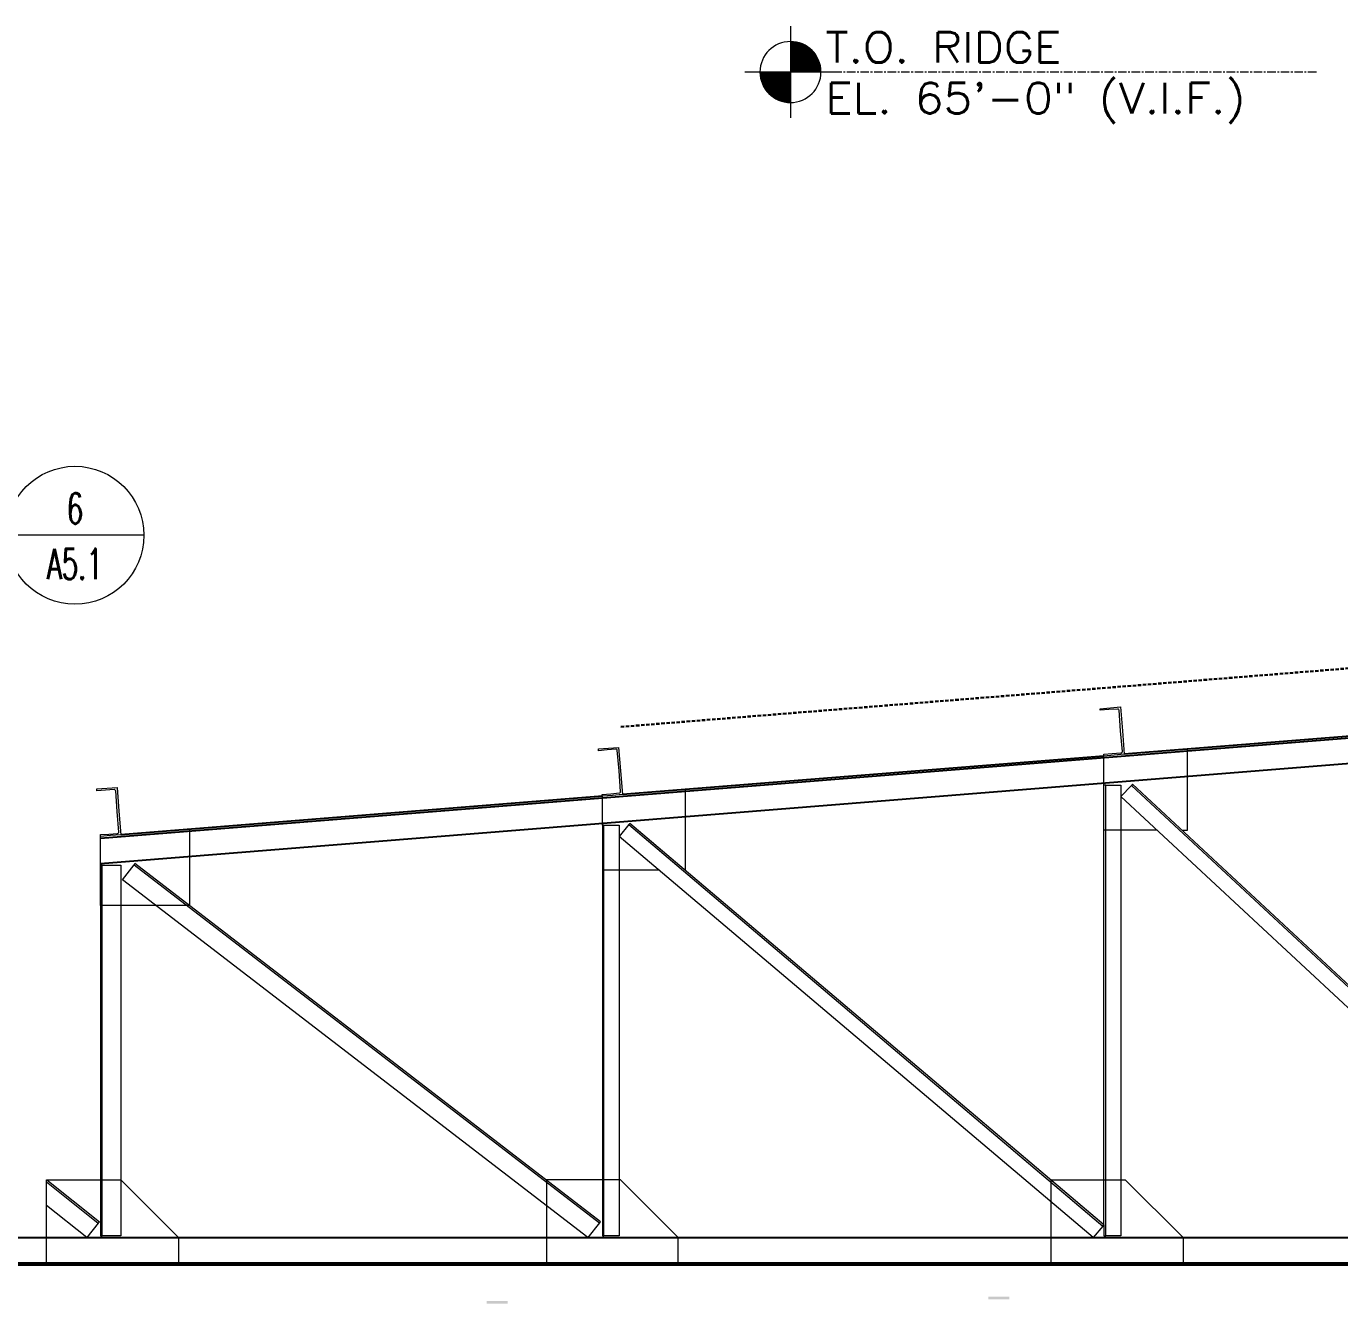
# Model space of a CAD drawing. Header units: inches. Extents: x -33163 to 19162, y -8858 to 30669.
# Drawn here: x -26182 to -25988.3, y -225.5 to -37 of the extents above; entities that cross this region are included whole.
import ezdxf
from ezdxf.enums import TextEntityAlignment as Align

# ---------------------------------------------------------------- set-up
doc = ezdxf.new("R2010")
doc.units = ezdxf.units.IN
doc.linetypes.add('CENTER', pattern=[2, 1.25, -0.25, 0.25, -0.25])
doc.linetypes.add('DASHED', pattern=[0.75, 0.5, -0.25])
doc.layers.get('0').update_dxf_attribs({"color": 9, "lineweight": 0})
for name, color, linetype in [('A-ANNO-NOTE-48', 12, 'Continuous'), ('TRUSS_Geometry', 12, 'Continuous'), ('WALL_Solid Fills', 11, 'Continuous')]:
    doc.layers.add(name, color=color, linetype=linetype)
doc.layers.add('A-ANNO-SYMB-48', color=12, linetype='Continuous', lineweight=9)
doc.layers.add('A-ROOF-EXIST', color=7, linetype='Continuous', lineweight=30)
doc.styles.add('ROMANS', font='romans.shx', dxfattribs={"width": 1.1})

# ---------------------------------------------------------------- blocks, each defined once
blk = doc.blocks.new('target')
for p, q in [((0, 6), (0, -6)), ((-1.94, 3.5), (0, 3.5)), ((-1.6, 3.67), (0, 3.67)), ((-1.14, 3.83), (0, 3.83)), ((-3.56, 1.83), (0, 1.83)), ((-3.46, 2), (0, 2)), ((-3.36, 2.17), (0, 2.17)), ((-3.25, 2.33), (0, 2.33)), ((-3.12, 2.5), (0, 2.5)), ((-2.98, 2.67), (0, 2.67)), ((-2.82, 2.83), (0, 2.83)), ((-2.65, 3), (0, 3)), ((-2.44, 3.17), (0, 3.17)), ((-2.21, 3.33), (0, 3.33)), ((-6, 0), (6, 0)), ((-4, 0.17), (0, 0.17)), ((-3.99, 0.33), (0, 0.33)), ((-3.97, 0.5), (0, 0.5)), ((-3.94, 0.67), (0, 0.67)), ((-3.91, 0.83), (0, 0.83)), ((-3.87, 1), (0, 1)), ((-3.83, 1.17), (0, 1.17)), ((-3.77, 1.33), (0, 1.33)), ((-3.71, 1.5), (0, 1.5)), ((-3.64, 1.67), (0, 1.67)), ((0, 0), (4, 0)), ((0, 0), (4, 0)), ((4, -0.17), (0, -0.17)), ((3.99, -0.33), (0, -0.33)), ((3.97, -0.5), (0, -0.5)), ((3.94, -0.67), (0, -0.67)), ((3.91, -0.83), (0, -0.83)), ((3.87, -1), (0, -1)), ((3.83, -1.17), (0, -1.17)), ((3.77, -1.33), (0, -1.33)), ((3.71, -1.5), (0, -1.5)), ((3.64, -1.67), (0, -1.67)), ((3.56, -1.83), (0, -1.83)), ((3.46, -2), (0, -2)), ((3.36, -2.17), (0, -2.17)), ((3.25, -2.33), (0, -2.33)), ((3.12, -2.5), (0, -2.5)), ((2.98, -2.67), (0, -2.67)), ((2.82, -2.83), (0, -2.83)), ((2.65, -3), (0, -3)), ((2.44, -3.17), (0, -3.17)), ((2.21, -3.33), (0, -3.33)), ((1.94, -3.5), (0, -3.5)), ((1.6, -3.67), (0, -3.67)), ((1.14, -3.83), (0, -3.83))]:
    blk.add_line(p, q)
blk.add_circle((0, 0), 4)
blk = doc.blocks.new('DETL_TAG')
at = {"color": 0, "linetype": 'ByBlock'}
blk.add_line((20.36, 0), (-20.36, 0), dxfattribs=at)
blk.add_circle((0, 0), 20.36, dxfattribs=at)
at = {"color": 0, "linetype": 'ByBlock', "style": 'ROMANS', "width": 0.625}
for tag, p in [('NUMBER', (0, 7.92)), ('SHEET', (0, -8.49)), ('NOTE', (0, -28.8)), ('NOTE', (0, -40.97))]:
    blk.add_attdef(tag, text='', height=9, dxfattribs=at).set_placement(p, align=Align.MIDDLE)

msp = doc.modelspace()

# ---------------------------------------------------------------- linework, layer by layer
at = {"layer": 'A-ANNO-SYMB-48', "linetype": 'CENTER'}
msp.add_line((-25991.75294, -43.77168), (-26069.32698, -43.77168), dxfattribs=at)
at = {"layer": 'A-ROOF-EXIST', "linetype": 'DASHED'}
msp.add_lwpolyline([(-26094.35711, -140.38658), (-25952.60377, -128.98872), (-25952.60377, -48.9763)], dxfattribs=at)
at = {"layer": 'TRUSS_Geometry', "lineweight": 25}
for points in [[(-26171.0971, -160.57482), (-25874.61708, -136.75834), (-25874.88376, -133.02502), (-25874.93711, -132.81168), (-25949.07045, -138.73168)], [(-26171.0971, -156.82007), (-25874.88376, -133.02502)], [(-25952.11045, -138.99834), (-26020.11045, -144.43835)], [(-26023.0971, -144.70502), (-26094.08376, -150.35834)], [(-26097.07045, -150.62502), (-26168.11045, -156.33169)], [(-26171.0971, -156.545), (-26171.09714, -156.54501)], [(-26236.11045, -215.74502), (-25513.07043, -215.74502)], [(-25513.07043, -219.53168), (-26236.11045, -219.53168)], [(-26236.11045, -219.74502), (-25513.07043, -219.74502)]]:
    msp.add_lwpolyline(points, dxfattribs=at)
at = {"layer": 'TRUSS_Geometry', "lineweight": 18}
for points in [[(-26020.64379, -137.45166), (-26020.37712, -140.97166), (-26020.11045, -144.43833), (-26021.60379, -144.545), (-26023.09712, -144.70499), (-26023.09712, -144.545), (-26023.09712, -144.43833), (-26021.87045, -144.33166), (-26020.59045, -144.22499), (-26020.48379, -144.22499), (-26020.43045, -144.17166), (-26020.37712, -144.06499), (-26020.37712, -144.01166), (-26020.64379, -140.97166), (-26020.85712, -137.93166), (-26020.91045, -137.87833), (-26020.96379, -137.77166), (-26021.01712, -137.77166), (-26021.07045, -137.77166), (-26022.35045, -137.82499), (-26023.63045, -137.93166), (-26023.63045, -137.82499), (-26023.63045, -137.71833)], [(-26094.67043, -143.42502), (-26094.40376, -146.89169), (-26094.08376, -150.35836), (-26095.57709, -150.51836), (-26097.07043, -150.62502), (-26097.12376, -150.51836), (-26097.12376, -150.35836), (-26095.84376, -150.25169), (-26094.56376, -150.14502), (-26094.51043, -150.14502), (-26094.45709, -150.09169), (-26094.40376, -150.03836), (-26094.40376, -149.93169), (-26094.61709, -146.89169), (-26094.88376, -143.85169), (-26094.88376, -143.79836), (-26094.93709, -143.74502), (-26095.04376, -143.69169), (-26095.09709, -143.69169), (-26096.37709, -143.79836), (-26097.65709, -143.90502), (-26097.65709, -143.74502), (-26097.65709, -143.63836)]]:
    msp.add_lwpolyline(points, close=True, dxfattribs=at)
at = {"layer": 'TRUSS_Geometry', "lineweight": 13}
for points in [[(-26023.0971, -213.82501), (-26023.0971, -148.97168), (-26023.0971, -148.70502), (-26023.0971, -144.70502)], [(-26011.57708, -155.63835), (-26010.77711, -155.63835), (-26010.77711, -147.69168), (-26010.77711, -143.69168)], [(-26022.83042, -148.97168), (-26023.0971, -148.97168)], [(-25949.28375, -213.93168), (-25949.07045, -213.77169), (-26018.88376, -148.86501), (-26019.04376, -149.02502)], [(-26096.85711, -154.89168), (-26097.07045, -154.89168), (-26097.07045, -154.62502), (-26097.07045, -150.62502)], [(-26084.80377, -161.55835), (-26084.80377, -153.66502), (-26084.80377, -149.61169)], [(-26097.07045, -154.89168), (-26097.07045, -215.47835), (-26096.85711, -215.47835), (-26096.85711, -154.89168), (-26094.61708, -154.89168), (-26094.61708, -156.49168)], [(-26093.1771, -154.78501), (-26023.2571, -214.03835), (-26023.0971, -213.87834), (-26093.01711, -154.62502), (-26093.1771, -154.78501), (-26094.61708, -156.545), (-26094.61708, -215.47835), (-26096.85711, -215.47835)], [(-26157.97707, -155.47835), (-26157.97707, -159.53168), (-26157.97707, -166.73169), (-26162.8838, -166.73169), (-26168.11045, -166.73169), (-26170.83042, -166.73169), (-26171.0971, -166.73169), (-26171.0971, -160.545), (-26171.0971, -156.545)], [(-26023.2571, -214.03835), (-26024.69712, -215.74502), (-26094.61708, -156.545)], [(-26015.2571, -155.63835), (-26020.59043, -155.63835), (-26023.0971, -155.63835)], [(-26097.49709, -213.55835), (-26097.33709, -213.39836), (-26166.03045, -160.545), (-26166.13706, -160.75834)], [(-26170.83042, -160.81169), (-26171.0971, -160.81169), (-26171.0971, -215.47835), (-26170.83042, -215.47835)], [(-26088.64377, -161.55835), (-26094.61708, -161.55835), (-26097.07045, -161.55835)], [(-26179.0438, -219.74502), (-26179.0438, -215.74502), (-26179.0438, -211.05168), (-26179.0438, -207.21167), (-26170.83042, -207.21167), (-26168.11045, -207.21167), (-26159.57708, -215.74502), (-26159.57708, -219.74502)], [(-26179.02336, -207.21167), (-26171.2571, -213.39836), (-26171.41709, -213.61168), (-26173.12379, -215.74502), (-26179.0438, -211.02908)], [(-26085.87042, -219.74502), (-26085.87042, -215.74502), (-26094.40378, -207.21167), (-26094.61708, -207.21167), (-26097.07045, -207.21167), (-26105.33709, -207.21167), (-26105.33709, -210.99835), (-26105.33709, -215.74502), (-26105.33709, -219.74502)], [(-26030.88376, -219.74502), (-26030.88376, -215.74502), (-26030.88376, -210.51835), (-26030.88376, -207.21167), (-26023.0971, -207.21167), (-26020.59043, -207.21167), (-26019.95041, -207.21167), (-26011.41709, -215.74502), (-26011.41709, -219.74502)], [(-26179.0438, -207.53616), (-26171.41709, -213.61168)], [(-26023.0971, -213.87834), (-26023.0971, -215.47835), (-26022.83042, -215.47835)]]:
    msp.add_lwpolyline(points, dxfattribs=at)
for points in [[(-26022.83042, -215.47835), (-26022.83042, -148.97168), (-26020.59043, -148.97168), (-26020.59043, -215.47835)], [(-26020.59043, -150.67835), (-26019.04376, -149.02502), (-25949.28375, -213.93168), (-25950.77711, -215.58502)], [(-26099.20375, -215.74502), (-26167.84377, -162.94501), (-26166.13706, -160.75834), (-26097.49709, -213.55835)], [(-26170.83042, -215.47835), (-26170.83042, -160.81169), (-26168.11045, -160.81169), (-26168.11045, -215.47835)]]:
    msp.add_lwpolyline(points, close=True, dxfattribs=at)
at = {"layer": 'TRUSS_Geometry', "lineweight": 18}
for points in [[(-26168.11048, -156.33171), (-26169.60381, -156.43837), (-26171.09714, -156.54504), (-26171.09714, -156.43837), (-26171.09714, -156.27837), (-26169.87048, -156.22504), (-26168.59048, -156.11837), (-26168.48381, -156.06504), (-26168.43048, -156.01171), (-26168.37714, -155.95837), (-26168.37714, -155.90504), (-26168.64381, -152.86504), (-26168.85714, -149.82504), (-26168.91048, -149.71837), (-26168.96381, -149.66504), (-26169.01714, -149.61171), (-26169.07048, -149.61171), (-26170.35048, -149.71837), (-26171.63048, -149.82504), (-26171.63048, -149.71837), (-26171.63048, -149.55837), (-26168.64381, -149.34504)], [(-26168.64373, -149.34501), (-26168.37713, -152.81169), (-26168.11045, -156.33169)]]:
    msp.add_lwpolyline(points, dxfattribs=at)
at = {"layer": 'WALL_Solid Fills', "lineweight": 25, "transparency": 33554559}
for points in [[(-26037.07045, -224.43836), (-26040.16375, -224.43836), (-26037.07045, -224.86501), (-26040.16375, -224.86501)], [(-26111.04376, -225.07835), (-26114.1371, -225.07835), (-26111.04376, -225.50501), (-26114.1371, -225.50501)]]:
    msp.add_solid(points, dxfattribs=at)

# ---------------------------------------------------------------- block references
at = {"layer": 'A-ANNO-SYMB-48', "xscale": -1.125005625, "yscale": 1.125005625, "zscale": 1.125005625}
msp.add_blockref('target', (-26069.32698, -43.77168), dxfattribs=at)
at = {"layer": 'A-ANNO-SYMB-48'}
ref = msp.add_blockref('DETL_TAG', (-26174.8642, -112.1239), dxfattribs=dict(at, xscale=0.5, yscale=0.5, zscale=0.5))
ref.add_attrib('NUMBER', '6', dxfattribs={"layer": '0', "color": 0, "linetype": 'ByBlock', "height": 4.5, "style": 'ROMANS', "width": 0.625}).set_placement((-26174.8642, -108.16405), align=Align.MIDDLE)
ref.add_attrib('SHEET', 'A5.1', dxfattribs={"layer": '0', "color": 0, "linetype": 'ByBlock', "height": 4.5, "style": 'ROMANS', "width": 0.625}).set_placement((-26174.8642, -116.3666), align=Align.MIDDLE)

# ---------------------------------------------------------------- texts
at = {"layer": 'A-ANNO-NOTE-48', "insert": (-26064.156, -37.86975), "char_height": 4.5, "attachment_point": 1, "style": 'ROMANS'}
msp.add_mtext_dynamic_manual_height_columns('\\A1;T.O. RIDGE  \\PEL. 65\'-0" (V.I.F.)', width=73.9263438, gutter_width=22.71099, heights=[15.80179], dxfattribs=at)

doc.saveas('drawing.dxf')
